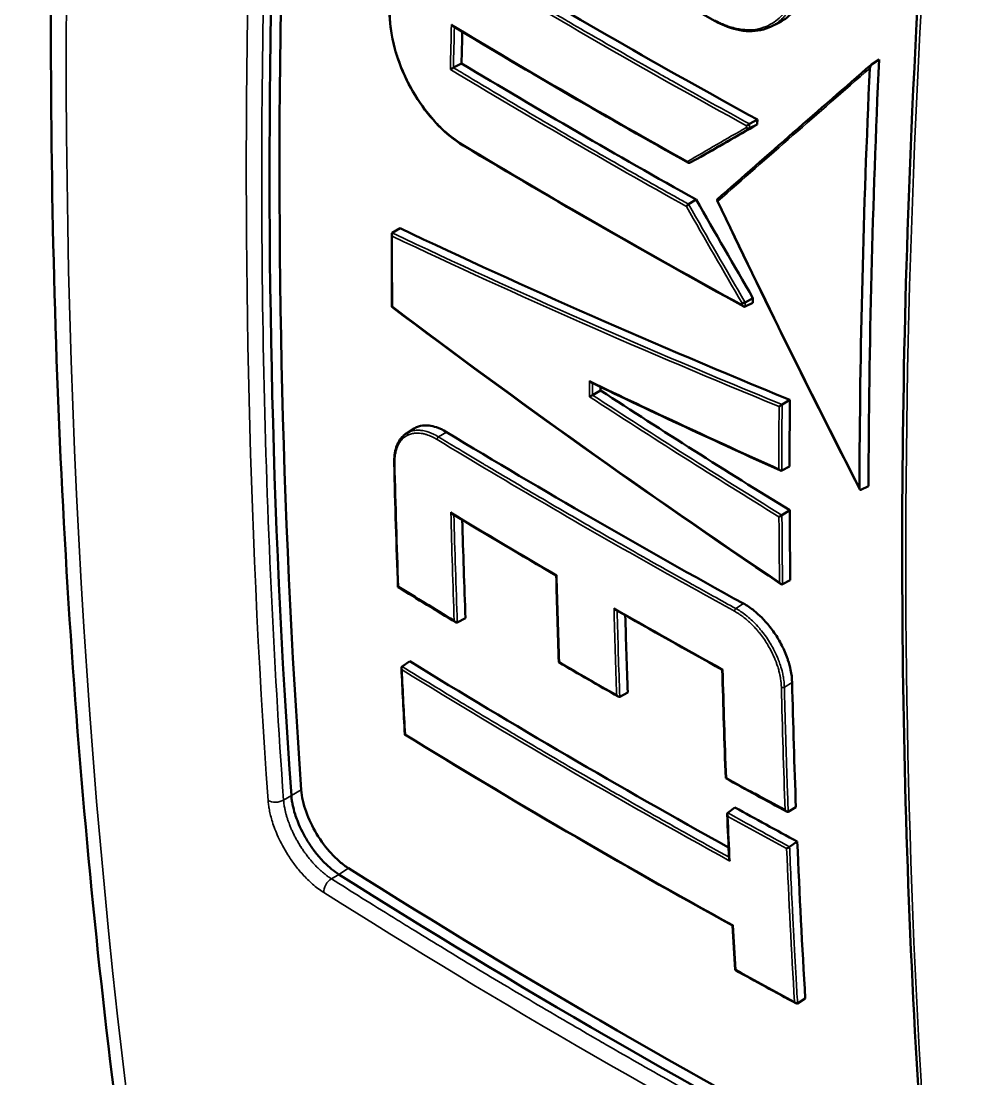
# Model space of a CAD drawing. Header units: millimetres. Extents: x 40 to 2195, y 40 to 1687.
# Drawn here: x 384.21 to 428.11, y 1308.45 to 1357.22 of the extents above; entities that cross this region are included whole.
import ezdxf

# ---------------------------------------------------------------- set-up
doc = ezdxf.new("R2010")
doc.units = ezdxf.units.MM
doc.header["$LTSCALE"] = 8
doc.layers.add('Visible (ISO)', color=7, linetype='Continuous', lineweight=50)
doc.layers.add('Visible Narrow (ISO)', color=7, linetype='Continuous', lineweight=35)

msp = doc.modelspace()

# ---------------------------------------------------------------- linework, layer by layer
at = {"layer": 'Visible (ISO)'}
for p, q in [((419.165, 1357.152), (418.812, 1356.979)), ((404.152, 1355.079), (404.528, 1355.276)), ((423.433, 1355.221), (423.787, 1355.449)), ((417.813, 1352.481), (418.173, 1352.683)), ((417.807, 1352.283), (418.166, 1352.464)), ((415.043, 1350.69), (415.398, 1350.868)), ((414.997, 1348.781), (415.352, 1348.991)), ((401.333, 1347.455), (401.689, 1347.674)), ((417.605, 1344.058), (417.964, 1344.24)), ((417.608, 1344.252), (417.967, 1344.454)), ((410.571, 1339.977), (410.939, 1340.191)), ((419.312, 1339.543), (419.67, 1339.761)), ((401.988, 1338.215), (402.346, 1338.439)), ((402.18, 1338.306), (402.18, 1338.306)), ((419.301, 1336.496), (419.658, 1336.687)), ((422.947, 1335.616), (423.3, 1335.781)), ((419.306, 1334.446), (419.663, 1334.667)), ((419.333, 1331.252), (419.69, 1331.446)), ((404.331, 1329.492), (404.707, 1329.689)), ((401.781, 1327.465), (402.135, 1327.707)), ((411.824, 1326.068), (412.191, 1326.27)), ((416.802, 1320.714), (417.136, 1320.964)), ((419.593, 1320.767), (419.951, 1320.976)), ((419.658, 1319.15), (420.014, 1319.388)), ((404.356, 1314.065), (404.356, 1314.065)), ((405.818, 1313.184), (405.818, 1313.184)), ((420.025, 1311.928), (420.383, 1312.146)), ((409.868, 1310.793), (409.868, 1310.793))]:
    msp.add_line(p, q, dxfattribs=at)
for centre, major_axis, ratio, start_param, end_param in [((717.722, 1536.23), (227.724, 394.43), 0.57735, 2.217515, 2.435242), ((692.324, 1517.687), (-398.153, 1.746), 0.574256, 0.767941, 0.813821), ((404.135, 1357.111), (0.068, -0.124), 0.574693, 4.725843, 5.504281), ((726.363, 1531.241), (227.652, 394.305), 0.57735, 2.32583, 2.329703), ((404.083, 1355.039), (-0.101, -0.056), 0.02083, 3.959189, 5.495232), ((692.173, 1516.959), (-398.146, -2.884), 0.5823, 0.759231, 0.797784), ((745.042, 1520.457), (227.804, 394.569), 0.57735, 2.301563, 2.352817), ((745.038, 1520.459), (227.504, 394.049), 0.57735, 2.301084, 2.353295), ((423.429, 1355.086), (0.032, 0.141), 0.441999, 0.424683, 1.96107), ((717.711, 1503.11), (375.299, 198.914), 0.027495, 2.480303, 2.49264), ((417.738, 1352.359), (0.0916, -0.0549), 0.688875, 4.336112, 5.872918), ((404.651, 1351.579), (-0.0515, -0.0857), 0.588769, 6.282799, 6.283185), ((415.018, 1350.79), (0.001, -0.107), 0.699737, 5.086071, 6.615878), ((717.949, 1520.261), (-212.356, 367.841), 0.818623, 1.563821, 1.576149), ((692.564, 1506.633), (-397.229, -38.449), 0.505475, 0.701558, 0.765693), ((401.404, 1347.342), (-0.071, 0.113), 0.619475, 6.275625, 7.811772), ((417.537, 1344.259), (-0.1, -0.026), 0.311874, 0.732995, 2.269452), ((401.412, 1344.1), (-0.0997, -0.05), 0.042193, 6.262349, 7.012471), ((417.536, 1344.181), (0.071, -0.122), 0.5647, 4.723281, 6.250443), ((410.501, 1340.671), (0.072, -0.115), 0.601041, 4.690615, 5.519749), ((787.954, 1559.372), (286.661, 426.969), 0.573539, 2.437539, 2.437937), ((410.503, 1339.943), (-0.0998, -0.0543), 0.031056, 0.767818, 2.304057), ((692.672, 1514.988), (-398.241, 10.377), 0.636117, 0.801631, 0.832158), ((419.241, 1339.492), (-0.1, -0.067), 0.038506, 3.899967, 5.436366), ((741.531, 1522.484), (227.599, 394.212), 0.57735, 2.347841, 2.356094), ((692.249, 1496.883), (-398.318, 0.001), 0.577348, 0.761077, 0.809723), ((419.231, 1336.612), (0.074, -0.114), 0.590879, 4.698913, 6.234884), ((422.95, 1335.75), (-0.025, -0.137), 0.476439, 5.0729, 6.609276), ((404.105, 1334.616), (0.071, -0.122), 0.591947, 4.713952, 5.459375), ((741.531, 1522.484), (227.599, 394.212), 0.57735, 2.361538, 2.370245), ((726.363, 1531.241), (227.652, 394.305), 0.57735, 2.386391, 2.398825), ((419.236, 1334.411), (-0.0997, -0.0561), 0.043708, 0.789842, 2.325957), ((408.992, 1331.717), (-0.0986, -0.0583), 0.010433, 0.005616, 0.752555), ((401.693, 1331.18), (-0.0979, -0.0572), 0.00465, 6.280703, 7.023426), ((692.277, 1502.45), (398.719, 14.959), 0.601291, 3.873281, 3.877754), ((419.261, 1331.384), (0.071, -0.132), 0.537646, 4.74849, 6.284893), ((692.277, 1502.45), (398.719, 14.959), 0.601291, 3.877754, 3.882642), ((411.632, 1330.194), (0.072, -0.121), 0.584315, 4.730652, 5.479729), ((733.947, 1526.862), (227.698, 394.384), 0.57735, 2.386348, 2.396078), ((404.262, 1329.615), (0.072, -0.122), 0.595807, 4.727338, 6.253144), ((692.297, 1484.854), (-397.847, 0.003), 0.577345, 0.753458, 0.806049), ((409.113, 1327.714), (-0.098, -0.0586), 0.015123, 0.008341, 0.752425), ((409.113, 1327.714), (-0.098, -0.0586), 0.015123, 6.274848, 6.291394), ((401.856, 1327.345), (-0.072, 0.122), 0.601342, 0.03958, 1.575613), ((416.652, 1327.372), (-0.0985, -0.0598), 0.022092, 0.012567, 0.780118), ((741.531, 1522.484), (227.599, 394.212), 0.57735, 2.383069, 2.398835), ((411.752, 1326.19), (0.073, -0.121), 0.58744, 4.7227, 6.259134), ((402.006, 1324.384), (-0.097, -0.0577), 0.012754, 0.006681, 0.714512), ((402.006, 1324.384), (-0.097, -0.0577), 0.012754, 6.276514, 6.289716), ((416.809, 1322.371), (-0.0978, -0.0602), 0.02797, 6.267385, 7.044237), ((692.277, 1502.45), (398.719, 14.959), 0.601291, 3.931693, 3.936489), ((691.506, 1513.088), (-397.133, -28.539), 0.624151, 0.764231, 0.774188), ((419.52, 1320.888), (0.075, -0.12), 0.580542, 4.719499, 6.266716), ((416.88, 1320.596), (-0.074, 0.12), 0.584378, 0.051814, 1.587849), ((741.531, 1522.484), (227.599, 394.212), 0.57735, 2.403208, 2.4233), ((419.59, 1319.112), (-0.0975, -0.0609), 0.034156, 0.772629, 2.30907), ((416.971, 1318.536), (-0.075, 0.12), 0.586224, 0.809132, 1.588922), ((692.39, 1472.754), (-396.947, -0.026), 0.577394, 0.740171, 0.830549), ((613.36, 1427.063), (-311.543, 43.291), 0.562236, 0.892273, 0.998872), ((417.122, 1315.575), (-0.0968, -0.0607), 0.036098, 0.019991, 0.75525), ((417.239, 1313.53), (-0.0965, -0.0609), 0.038542, 6.261981, 7.033788), ((419.95, 1312.048), (0.076, -0.119), 0.58757, 4.736027, 6.272069)]:
    msp.add_ellipse(centre, major_axis=major_axis, ratio=ratio, start_param=start_param, end_param=end_param, dxfattribs=at)
for points, knots in [([(389.449, 1300.75), (387.28, 1315.704), (386.019, 1331.417), (385.341, 1363.927), (385.921, 1380.794), (388.504, 1410.731), (390.088, 1423.651), (392.153, 1436.731)], [0, 0, 0, 0, 6.04023, 6.04023, 12.072816, 12.072816, 16.498672, 16.498672, 16.498672, 16.498672]), ([(397.135, 1321.77), (396.213, 1334.676), (395.926, 1347.996), (396.622, 1375.346), (397.605, 1389.355), (399.219, 1403.637)], [-9.905801, -9.905801, -9.905801, -9.905801, -4.95291, -4.95291, -0.000049, -0.000049, -0.000049, -0.000049]), ([(425.858, 1303.939), (424.731, 1319.718), (424.55, 1336.165), (425.807, 1363.862), (426.684, 1374.872), (427.944, 1386.03)], [0, 0, 0, 0, 6.052592, 6.052592, 9.921397, 9.921397, 9.921397, 9.921397]), ([(419.165, 1357.152), (419.205, 1357.172), (419.244, 1357.192), (419.282, 1357.215), (419.288, 1357.218), (419.294, 1357.222), (419.3, 1357.225), (419.525, 1357.358), (419.733, 1357.541), (419.913, 1357.78), (420.003, 1357.899), (420.086, 1358.033), (420.16, 1358.182), (420.229, 1358.319), (420.286, 1358.463), (420.334, 1358.612), (420.441, 1358.942), (420.498, 1359.295), (420.517, 1359.653), (420.535, 1360.011), (420.516, 1360.406), (420.448, 1360.834), (420.417, 1361.025), (420.377, 1361.223), (420.326, 1361.426), (420.271, 1361.646), (420.206, 1361.861), (420.133, 1362.071), (419.987, 1362.489), (419.809, 1362.884), (419.611, 1363.25), (419.605, 1363.261), (419.6, 1363.272), (419.594, 1363.283), (419.38, 1363.673), (419.136, 1364.044), (418.867, 1364.385), (418.746, 1364.538), (418.621, 1364.686), (418.491, 1364.827), (418.333, 1364.997), (418.17, 1365.156), (418.003, 1365.304), (417.934, 1365.364), (417.865, 1365.423), (417.795, 1365.479), (417.555, 1365.672), (417.308, 1365.839), (417.06, 1365.977)], [0.381252, 0.381252, 0.381252, 0.381252, 0.40271, 0.40271, 0.40271, 0.406135, 0.406135, 0.406135, 0.532573, 0.532573, 0.532573, 0.595958, 0.595958, 0.595958, 0.654617, 0.654617, 0.654617, 0.785024, 0.785024, 0.785024, 0.915233, 0.915233, 0.915233, 0.973595, 0.973595, 0.973595, 1.036711, 1.036711, 1.036711, 1.162183, 1.162183, 1.162183, 1.165896, 1.165896, 1.165896, 1.3003, 1.3003, 1.3003, 1.360761, 1.360761, 1.360761, 1.433866, 1.433866, 1.433866, 1.463923, 1.463923, 1.463923, 1.566843, 1.566843, 1.566843, 1.566843]), ([(404.598, 1351.494), (404.214, 1351.725), (403.829, 1352.035), (403.119, 1352.759), (402.785, 1353.18), (402.203, 1354.082), (401.947, 1354.575), (401.546, 1355.569), (401.394, 1356.083), (401.214, 1357.067), (401.182, 1357.549), (401.24, 1358.432), (401.334, 1358.841), (401.634, 1359.527), (401.844, 1359.813), (402.181, 1360.086), (402.267, 1360.144), (402.357, 1360.194)], [0.000207, 0.000207, 0.000207, 0.000207, 0.165282, 0.165282, 0.327833, 0.327833, 0.490071, 0.490071, 0.652248, 0.652248, 0.814007, 0.814007, 0.977768, 0.977768, 1.139661, 1.139661, 1.190787, 1.190787, 1.190787, 1.190787]), ([(418.812, 1356.978), (418.505, 1356.827), (418.154, 1356.753), (417.424, 1356.768), (417.036, 1356.856), (416.509, 1357.076), (416.368, 1357.144), (416.227, 1357.223)], [0, 0, 0, 0, 0.1596098, 0.1596098, 0.3181679, 0.3181679, 0.3763272, 0.3763272, 0.3763272, 0.3763272]), ([(418.166, 1352.464), (418.167, 1352.501), (418.168, 1352.538), (418.17, 1352.611), (418.172, 1352.647), (418.173, 1352.683)], [-0.01323217, -0.01323217, -0.01323217, -0.01323217, 0, 0, 0.01307867, 0.01307867, 0.01307867, 0.01307867]), ([(417.813, 1352.481), (417.808, 1352.478), (417.802, 1352.475), (417.788, 1352.467), (417.781, 1352.463), (417.761, 1352.452), (417.748, 1352.444), (417.722, 1352.43), (417.71, 1352.423), (417.687, 1352.409), (417.678, 1352.404), (417.672, 1352.401), (417.672, 1352.401), (417.671, 1352.398)], [-0.01135738, -0.01135738, -0.01135738, -0.01135738, -0.00992512, -0.00992512, -0.00831755, -0.00831755, -0.00564092, -0.00564092, -0.00312879, -0.00312879, 0, 0, 0.00008088, 0.00008088, 0.00008088, 0.00008088]), ([(414.997, 1348.781), (414.992, 1348.778), (414.986, 1348.774), (414.975, 1348.766), (414.968, 1348.761), (414.952, 1348.747), (414.942, 1348.737), (414.926, 1348.718), (414.919, 1348.709), (414.905, 1348.689), (414.901, 1348.681), (414.899, 1348.677), (414.899, 1348.677), (414.899, 1348.677)], [0.000001, 0.000001, 0.000001, 0.000001, 0.00228053, 0.00228053, 0.00473743, 0.00473743, 0.00880362, 0.00880362, 0.01248879, 0.01248879, 0.0172751, 0.0172751, 0.01737648, 0.01737648, 0.01737648, 0.01737648]), ([(416.322, 1349.001), (416.32, 1348.999), (416.318, 1348.997), (416.313, 1348.991), (416.311, 1348.986), (416.308, 1348.973), (416.309, 1348.964), (416.317, 1348.949), (416.323, 1348.942), (416.339, 1348.927), (416.349, 1348.921), (416.354, 1348.918), (416.354, 1348.918), (416.354, 1348.918)], [-0.006407594, -0.006407594, -0.006407594, -0.006407594, -0.005991082, -0.005991082, -0.00500592, -0.00500592, -0.003396861, -0.003396861, -0.001952652, -0.001952652, 0, 0, 0.000032701, 0.000032701, 0.000032701, 0.000032701]), ([(417.964, 1344.24), (417.965, 1344.276), (417.965, 1344.311), (417.966, 1344.383), (417.967, 1344.419), (417.967, 1344.454)], [-0.0130161, -0.0130161, -0.0130161, -0.0130161, 0, 0, 0.01302926, 0.01302926, 0.01302926, 0.01302926]), ([(403.829, 1338.275), (403.673, 1338.369), (403.518, 1338.443), (403.367, 1338.495), (403.252, 1338.534), (403.14, 1338.56), (403.032, 1338.573), (402.998, 1338.577), (402.964, 1338.58), (402.931, 1338.582), (402.792, 1338.588), (402.662, 1338.571), (402.543, 1338.531), (402.483, 1338.511), (402.427, 1338.486), (402.374, 1338.455), (402.364, 1338.45), (402.355, 1338.444), (402.346, 1338.439)], [0.0002129, 0.0002129, 0.0002129, 0.0002129, 0.0682186, 0.0682186, 0.0682186, 0.1197794, 0.1197794, 0.1197794, 0.1360873, 0.1360873, 0.1360873, 0.2040715, 0.2040715, 0.2040715, 0.2378501, 0.2378501, 0.2378501, 0.2437055, 0.2437055, 0.2437055, 0.2437055]), ([(401.42, 1336.845), (401.414, 1337.111), (401.446, 1337.36), (401.584, 1337.78), (401.691, 1337.959), (401.879, 1338.138), (401.932, 1338.18), (401.989, 1338.215)], [0, 0, 0, 0, 0.0980278, 0.0980278, 0.1945619, 0.1945619, 0.2285764, 0.2285764, 0.2285764, 0.2285764]), ([(419.775, 1326.73), (419.77, 1326.913), (419.747, 1327.105), (419.707, 1327.302), (419.676, 1327.452), (419.635, 1327.605), (419.584, 1327.759), (419.568, 1327.808), (419.551, 1327.857), (419.533, 1327.905), (419.457, 1328.109), (419.366, 1328.312), (419.261, 1328.51), (419.208, 1328.609), (419.152, 1328.706), (419.093, 1328.802), (419.033, 1328.899), (418.97, 1328.994), (418.905, 1329.086), (418.774, 1329.269), (418.632, 1329.443), (418.483, 1329.603), (418.447, 1329.641), (418.412, 1329.678), (418.376, 1329.715), (418.259, 1329.832), (418.139, 1329.939), (418.016, 1330.037), (417.856, 1330.165), (417.693, 1330.275), (417.529, 1330.365)], [0.000001, 0.000001, 0.000001, 0.000001, 0.0680219, 0.0680219, 0.0680219, 0.1196177, 0.1196177, 0.1196177, 0.1359044, 0.1359044, 0.1359044, 0.2038968, 0.2038968, 0.2038968, 0.237701, 0.237701, 0.237701, 0.2717666, 0.2717666, 0.2717666, 0.3398102, 0.3398102, 0.3398102, 0.3558523, 0.3558523, 0.3558523, 0.4076654, 0.4076654, 0.4076654, 0.4756046, 0.4756046, 0.4756046, 0.4756046]), ([(398.873, 1317.871), (398.759, 1317.943), (398.644, 1318.027), (398.416, 1318.214), (398.302, 1318.318), (398.117, 1318.505), (398.044, 1318.584), (397.931, 1318.714), (397.891, 1318.762), (397.745, 1318.942), (397.643, 1319.08), (397.493, 1319.303), (397.441, 1319.385), (397.34, 1319.552), (397.292, 1319.637), (397.164, 1319.873), (397.09, 1320.027), (396.999, 1320.238), (396.976, 1320.296), (396.914, 1320.455), (396.879, 1320.555), (396.8, 1320.805), (396.763, 1320.952), (396.72, 1321.167), (396.708, 1321.237), (396.688, 1321.375), (396.681, 1321.443), (396.676, 1321.509)], [0.0000013, 0.0000013, 0.0000013, 0.0000013, 0.0508162, 0.0508162, 0.1017788, 0.1017788, 0.1358091, 0.1358091, 0.155268, 0.155268, 0.2071447, 0.2071447, 0.2363776, 0.2363776, 0.265608, 0.265608, 0.3174704, 0.3174704, 0.3369302, 0.3369302, 0.3709684, 0.3709684, 0.4219804, 0.4219804, 0.447385, 0.447385, 0.4727519, 0.4727519, 0.4727519, 0.4727519]), ([(399.314, 1318.162), (399.181, 1318.246), (399.047, 1318.345), (398.783, 1318.57), (398.652, 1318.696), (398.275, 1319.103), (398.044, 1319.412), (397.643, 1320.077), (397.477, 1320.424), (397.294, 1320.944), (397.244, 1321.117), (397.17, 1321.453), (397.146, 1321.616), (397.135, 1321.77)], [-0.4708832, -0.4708832, -0.4708832, -0.4708832, -0.4117986, -0.4117986, -0.3524827, -0.3524827, -0.2354472, -0.2354472, -0.118523, -0.118523, -0.0591371, -0.0591371, -0.0000082, -0.0000082, -0.0000082, -0.0000082])]:
    msp.add_open_spline(points, degree=3, knots=knots, dxfattribs=at)
for points in [[(416.227, 1357.222), (411.263, 1359.976), (406.421, 1362.805), (401.711, 1365.703)], [(414.991, 1350.691), (411.302, 1352.752), (407.681, 1354.854), (404.133, 1356.995)], [(418.812, 1356.978), (418.812, 1356.978), (418.812, 1356.979), (418.812, 1356.979)], [(416.322, 1349.001), (418.63, 1351.038), (420.998, 1353.11), (423.424, 1355.215)], [(417.541, 1344.065), (413.13, 1346.483), (408.814, 1348.961), (404.6, 1351.493)], [(422.894, 1335.64), (420.64, 1340.042), (418.446, 1344.483), (416.313, 1348.957)], [(401.313, 1344.05), (401.306, 1345.161), (401.303, 1346.275), (401.304, 1347.392)], [(419.26, 1331.264), (413.089, 1335.413), (407.1, 1339.679), (401.313, 1344.05)], [(419.24, 1336.498), (416.285, 1337.827), (413.373, 1339.181), (410.505, 1340.558)], [(401.595, 1331.123), (401.524, 1333.022), (401.465, 1334.93), (401.42, 1336.845)], [(408.894, 1331.659), (407.282, 1332.599), (405.684, 1333.547), (404.1, 1334.502)], [(409.015, 1327.656), (408.968, 1328.986), (408.928, 1330.321), (408.894, 1331.659)], [(404.256, 1329.502), (403.365, 1330.04), (402.478, 1330.58), (401.595, 1331.123)], [(416.554, 1327.312), (414.899, 1328.226), (413.258, 1329.149), (411.631, 1330.079)], [(411.751, 1326.076), (410.834, 1326.6), (409.922, 1327.127), (409.015, 1327.656)], [(401.909, 1324.326), (401.853, 1325.346), (401.801, 1326.368), (401.753, 1327.393)], [(416.711, 1322.311), (416.649, 1323.972), (416.596, 1325.639), (416.554, 1327.312)], [(417.025, 1315.514), (411.851, 1318.372), (406.809, 1321.311), (401.909, 1324.326)], [(419.522, 1320.773), (418.581, 1321.283), (417.644, 1321.796), (416.711, 1322.311)], [(416.869, 1318.587), (416.837, 1319.273), (416.806, 1319.96), (416.777, 1320.648)], [(417.143, 1313.469), (417.102, 1314.15), (417.063, 1314.831), (417.025, 1315.514)], [(419.951, 1311.933), (419.011, 1312.442), (418.075, 1312.954), (417.143, 1313.469)]]:
    msp.add_open_spline(points, degree=3, dxfattribs=at)
at = {"layer": 'Visible Narrow (ISO)'}
for p, q in [((417.807, 1352.283), (417.813, 1352.481)), ((403.465, 1338.052), (403.829, 1338.275)), ((417.182, 1330.132), (417.529, 1330.365)), ((419.417, 1326.514), (419.775, 1326.73)), ((396.317, 1321.302), (396.676, 1321.509)), ((396.677, 1321.509), (397.135, 1321.77)), ((398.873, 1317.871), (399.314, 1318.162)), ((398.526, 1317.671), (398.873, 1317.871))]:
    msp.add_line(p, q, dxfattribs=at)
for centre, major_axis, ratio, start_param, end_param in [((695.693, 1547.208), (-215.008, -399.565), 0.556823, 5.274195, 5.638764), ((717.337, 1536.452), (-228.211, -395.272), 0.57735, 5.35922, 5.576788), ((747.755, 1518.89), (228.211, 395.272), 0.57735, 2.217627, 2.435195), ((692.273, 1506.276), (-398.771, 13.52), 0.553854, 0.784595, 0.830155), ((726.271, 1531.294), (227.951, 394.822), 0.57735, 2.324476, 2.329966), ((692.262, 1505.888), (398.854, -10.788), 0.558751, 3.920117, 3.95881), ((726.408, 1531.292), (227.948, 394.827), 0.577343, 2.324763, 2.329735), ((692.255, 1505.629), (-398.9, 8.944), 0.562012, 0.775927, 0.814632), ((715.287, 1519.316), (-358.436, -242.27), 0.099504, 5.593861, 5.628142), ((717.673, 1503.194), (375.838, 199.19), 0.02749, 2.480435, 2.492546), ((739.763, 1523.504), (227.935, 394.795), 0.57735, 2.316278, 2.316484), ((404.651, 1351.579), (-0.0515, -0.0857), 0.588769, 5.494938, 6.282799), ((692.248, 1505.244), (398.952, -6.176), 0.566844, 3.915872, 3.96143), ((717.906, 1520.227), (-212.669, 368.36), 0.818623, 1.563897, 1.575994), ((718.823, 1520.759), (-213.224, 369.344), 0.818618, 1.563846, 1.576104), ((723.831, 1521.667), (133.542, -411.151), 0.81041, 4.87343, 4.90769), ((723.631, 1532.818), (-227.9, -394.735), 0.57735, 5.496272, 5.504999), ((692.572, 1506.535), (-397.827, -38.499), 0.505488, 0.701832, 0.765375), ((692.562, 1506.619), (-397.727, -38.491), 0.505486, 0.701605, 0.765652), ((692.386, 1501.029), (397.318, -43.287), 0.641208, 3.962718, 4.026264), ((739.763, 1523.504), (227.935, 394.795), 0.57735, 2.337948, 2.338158), ((692.969, 1492.536), (398.758, 16.408), 0.508355, 3.904257, 3.934812), ((732.87, 1527.484), (228, 394.907), 0.57735, 2.358057, 2.360014), ((720.051, 1519.47), (218.99, 378.25), 0.578147, 2.359013, 2.360556), ((692.67, 1514.914), (-398.844, 10.39), 0.636119, 0.801349, 0.831875), ((692.702, 1515.008), (-398.787, 10.389), 0.636121, 0.801586, 0.83211), ((741.462, 1522.524), (227.9, 394.735), 0.57735, 2.348132, 2.355856), ((742.253, 1522.899), (228.361, 395.538), 0.577346, 2.347886, 2.356041), ((403.469, 1337.972), (0.0518, 0.0855), 0.591227, 0.853024, 2.370508), ((692.25, 1503.452), (-398.936, -7.153), 0.589057, 0.750624, 0.786926), ((401.52, 1336.847), (-0.1, -0.0024), 0.592656, 0.000282, 0.73999), ((723.631, 1532.818), (-227.9, -394.735), 0.57735, 5.524661, 5.540166), ((692.258, 1503.076), (398.873, 10.054), 0.593669, 3.88999, 3.907553), ((726.271, 1531.294), (227.951, 394.822), 0.57735, 2.384878, 2.398571), ((726.162, 1531.127), (227.779, 394.498), 0.577369, 2.385207, 2.398808), ((741.462, 1522.524), (227.9, 394.735), 0.57735, 2.361779, 2.369954), ((741.388, 1522.4), (227.75, 394.474), 0.577351, 2.361572, 2.370204), ((731.226, 1528.433), (-227.998, -394.904), 0.57735, 5.526467, 5.537412), ((692.25, 1503.452), (-398.936, -7.153), 0.589057, 0.786926, 0.79926), ((733.866, 1526.909), (227.998, 394.904), 0.57735, 2.384874, 2.39582), ((692.258, 1503.076), (398.873, 10.054), 0.593669, 3.916915, 3.934478), ((417.186, 1330.053), (0.0482, 0.0876), 0.563138, 0.828709, 2.355458), ((733.763, 1526.755), (227.829, 394.597), 0.57736, 2.385188, 2.396051), ((692.273, 1502.576), (398.755, 13.968), 0.599769, 3.901699, 3.911056), ((723.631, 1532.818), (-227.9, -394.735), 0.57735, 5.550741, 5.558947), ((692.298, 1484.735), (-398.441, 0.001), 0.577349, 0.753749, 0.807674), ((738.822, 1524.048), (-227.951, -394.822), 0.57735, 5.526471, 5.540163), ((419.347, 1326.555), (0.1, 0.0024), 0.59265, 3.945378, 5.480934), ((741.462, 1522.524), (227.9, 394.735), 0.57735, 2.383069, 2.398573), ((692.317, 1481.698), (398.255, 0), 0.57735, 3.895326, 3.949276), ((692.277, 1502.45), (398.719, 14.959), 0.601291, 3.927128, 3.931693), ((395.976, 1321.514), (-0.499, -0.036), 0.621111, 0.688736, 2.27843), ((691.281, 1512.929), (-397.307, -28.552), 0.624152, 0.76427, 0.774147), ((691.511, 1513.018), (-397.734, -28.588), 0.62416, 0.764517, 0.773884), ((738.822, 1524.048), (-227.951, -394.822), 0.57735, 5.545045, 5.550729), ((741.462, 1522.524), (227.9, 394.735), 0.57735, 2.403466, 2.423041), ((398.539, 1317.269), (-0.267, -0.423), 0.602834, 3.985566, 5.60801), ((692.394, 1472.235), (398.503, 0.021), 0.577386, 3.881783, 3.972137), ((738.822, 1524.048), (-227.951, -394.822), 0.57735, 5.558933, 5.56462), ((692.639, 1490.227), (398.607, 11.017), 0.595984, 3.933071, 3.942438)]:
    msp.add_ellipse(centre, major_axis=major_axis, ratio=ratio, start_param=start_param, end_param=end_param, dxfattribs=at)
for points in [[(398.402, 1403.305), (397.595, 1396.156), (396.295, 1381.986), (395.296, 1361.183), (395.25, 1340.899), (395.856, 1327.763), (396.317, 1321.302)], [(395.605, 1321.29), (395.61, 1321.223), (395.624, 1321.083), (395.66, 1320.854), (395.717, 1320.592), (395.799, 1320.299), (395.913, 1319.97), (396.064, 1319.606), (396.261, 1319.207), (396.509, 1318.779), (396.818, 1318.328), (397.195, 1317.867), (397.645, 1317.419), (397.989, 1317.156), (398.171, 1317.04)]]:
    msp.add_open_spline(points, degree=3, dxfattribs=at)
for points, knots in [([(418.812, 1356.979), (418.812, 1356.979), (418.813, 1356.979), (418.814, 1356.979), (418.852, 1356.999), (418.891, 1357.019), (418.928, 1357.041), (418.986, 1357.074), (419.042, 1357.11), (419.097, 1357.149), (419.187, 1357.214), (419.272, 1357.287), (419.352, 1357.367), (419.383, 1357.398), (419.413, 1357.43), (419.442, 1357.463), (419.482, 1357.508), (419.521, 1357.555), (419.558, 1357.604), (419.595, 1357.654), (419.63, 1357.705), (419.664, 1357.757), (419.731, 1357.862), (419.792, 1357.975), (419.847, 1358.094), (419.861, 1358.126), (419.876, 1358.159), (419.89, 1358.193), (419.894, 1358.204), (419.899, 1358.215), (419.903, 1358.226), (419.93, 1358.294), (419.955, 1358.363), (419.978, 1358.435), (419.998, 1358.495), (420.016, 1358.557), (420.032, 1358.62), (420.068, 1358.758), (420.097, 1358.901), (420.119, 1359.049), (420.123, 1359.075), (420.126, 1359.1), (420.129, 1359.126), (420.133, 1359.151), (420.136, 1359.177), (420.138, 1359.202), (420.148, 1359.291), (420.156, 1359.382), (420.16, 1359.474), (420.166, 1359.582), (420.168, 1359.693), (420.166, 1359.805), (420.164, 1359.936), (420.158, 1360.068), (420.146, 1360.203), (420.143, 1360.244), (420.139, 1360.285), (420.135, 1360.327), (420.123, 1360.434), (420.109, 1360.542), (420.092, 1360.651), (420.087, 1360.68), (420.082, 1360.708), (420.077, 1360.737), (420.054, 1360.874), (420.026, 1361.012), (419.993, 1361.15), (419.976, 1361.22), (419.959, 1361.29), (419.94, 1361.36), (419.925, 1361.417), (419.909, 1361.473), (419.892, 1361.529), (419.867, 1361.615), (419.84, 1361.701), (419.812, 1361.786), (419.8, 1361.819), (419.789, 1361.853), (419.777, 1361.886), (419.759, 1361.938), (419.741, 1361.989), (419.722, 1362.041), (419.69, 1362.125), (419.657, 1362.209), (419.623, 1362.292), (419.591, 1362.369), (419.559, 1362.445), (419.525, 1362.52), (419.495, 1362.586), (419.465, 1362.651), (419.434, 1362.715), (419.383, 1362.822), (419.33, 1362.926), (419.276, 1363.027), (419.264, 1363.05), (419.252, 1363.072), (419.239, 1363.095), (419.197, 1363.173), (419.153, 1363.249), (419.109, 1363.323), (419.067, 1363.396), (419.023, 1363.466), (418.98, 1363.535), (418.938, 1363.601), (418.897, 1363.665), (418.854, 1363.727), (418.798, 1363.811), (418.741, 1363.892), (418.684, 1363.97), (418.628, 1364.047), (418.571, 1364.122), (418.515, 1364.194), (418.512, 1364.198), (418.509, 1364.201), (418.507, 1364.204), (418.467, 1364.254), (418.428, 1364.303), (418.388, 1364.35), (418.339, 1364.41), (418.289, 1364.468), (418.24, 1364.524), (418.175, 1364.596), (418.111, 1364.666), (418.047, 1364.732), (417.981, 1364.801), (417.916, 1364.866), (417.851, 1364.929), (417.833, 1364.946), (417.815, 1364.962), (417.798, 1364.979), (417.749, 1365.025), (417.7, 1365.069), (417.652, 1365.111), (417.646, 1365.116), (417.64, 1365.122), (417.634, 1365.127), (417.57, 1365.183), (417.507, 1365.236), (417.444, 1365.286), (417.379, 1365.339), (417.315, 1365.388), (417.251, 1365.434), (417.246, 1365.439), (417.24, 1365.443), (417.235, 1365.447), (417.177, 1365.489), (417.12, 1365.529), (417.063, 1365.567), (416.99, 1365.616), (416.917, 1365.662), (416.846, 1365.705), (416.801, 1365.732), (416.755, 1365.758), (416.711, 1365.783)], [0.2141279, 0.2141279, 0.2141279, 0.2141279, 0.2142857, 0.2142857, 0.2142857, 0.2260957, 0.2260957, 0.2260957, 0.2441985, 0.2441985, 0.2441985, 0.2741817, 0.2741817, 0.2741817, 0.2857143, 0.2857143, 0.2857143, 0.3015195, 0.3015195, 0.3015195, 0.3172919, 0.3172919, 0.3172919, 0.3485741, 0.3485741, 0.3485741, 0.3571429, 0.3571429, 0.3571429, 0.359982, 0.359982, 0.359982, 0.3770402, 0.3770402, 0.3770402, 0.3915688, 0.3915688, 0.3915688, 0.4231456, 0.4231456, 0.4231456, 0.4285714, 0.4285714, 0.4285714, 0.4339022, 0.4339022, 0.4339022, 0.4525102, 0.4525102, 0.4525102, 0.4744602, 0.4744602, 0.4744602, 0.5, 0.5, 0.5, 0.5078283, 0.5078283, 0.5078283, 0.5280781, 0.5280781, 0.5280781, 0.5333732, 0.5333732, 0.5333732, 0.5586647, 0.5586647, 0.5586647, 0.5714286, 0.5714286, 0.5714286, 0.5816365, 0.5816365, 0.5816365, 0.5971775, 0.5971775, 0.5971775, 0.6032886, 0.6032886, 0.6032886, 0.6127455, 0.6127455, 0.6127455, 0.6283457, 0.6283457, 0.6283457, 0.6428571, 0.6428571, 0.6428571, 0.6556479, 0.6556479, 0.6556479, 0.6768719, 0.6768719, 0.6768719, 0.6816148, 0.6816148, 0.6816148, 0.6981895, 0.6981895, 0.6981895, 0.7142857, 0.7142857, 0.7142857, 0.7296342, 0.7296342, 0.7296342, 0.7501983, 0.7501983, 0.7501983, 0.7705984, 0.7705984, 0.7705984, 0.7715274, 0.7715274, 0.7715274, 0.7857143, 0.7857143, 0.7857143, 0.8035157, 0.8035157, 0.8035157, 0.8266875, 0.8266875, 0.8266875, 0.8506467, 0.8506467, 0.8506467, 0.8571429, 0.8571429, 0.8571429, 0.8752085, 0.8752085, 0.8752085, 0.8774547, 0.8774547, 0.8774547, 0.9015295, 0.9015295, 0.9015295, 0.926376, 0.926376, 0.926376, 0.9285714, 0.9285714, 0.9285714, 0.9512898, 0.9512898, 0.9512898, 0.9809278, 0.9809278, 0.9809278, 1, 1, 1, 1]), ([(416.206, 1357.272), (416.274, 1357.235), (416.342, 1357.2), (416.409, 1357.167), (416.476, 1357.134), (416.542, 1357.104), (416.608, 1357.077), (416.675, 1357.048), (416.742, 1357.022), (416.808, 1356.999), (416.875, 1356.975), (416.941, 1356.954), (417.008, 1356.935), (417.036, 1356.927), (417.064, 1356.919), (417.093, 1356.912), (417.173, 1356.892), (417.254, 1356.875), (417.333, 1356.861), (417.414, 1356.848), (417.493, 1356.838), (417.572, 1356.831), (417.651, 1356.825), (417.729, 1356.822), (417.806, 1356.823), (417.835, 1356.824), (417.864, 1356.825), (417.893, 1356.826), (417.91, 1356.827), (417.927, 1356.828), (417.944, 1356.829), (418.13, 1356.843), (418.308, 1356.879), (418.477, 1356.938), (418.546, 1356.962), (418.614, 1356.99), (418.68, 1357.021), (418.686, 1357.024), (418.693, 1357.028), (418.699, 1357.031), (418.93, 1357.145), (419.139, 1357.305), (419.317, 1357.505), (419.473, 1357.681), (419.607, 1357.889), (419.714, 1358.124), (419.728, 1358.156), (419.742, 1358.188), (419.756, 1358.221), (419.76, 1358.232), (419.765, 1358.243), (419.769, 1358.254), (419.867, 1358.498), (419.938, 1358.767), (419.98, 1359.056), (419.984, 1359.082), (419.988, 1359.109), (419.991, 1359.136), (419.994, 1359.161), (419.997, 1359.186), (420, 1359.211), (420.034, 1359.522), (420.037, 1359.852), (420.008, 1360.193), (420.004, 1360.233), (420.001, 1360.273), (419.996, 1360.314), (419.983, 1360.443), (419.965, 1360.573), (419.943, 1360.704), (419.92, 1360.834), (419.894, 1360.966), (419.863, 1361.098), (419.845, 1361.175), (419.826, 1361.252), (419.805, 1361.329), (419.79, 1361.383), (419.775, 1361.438), (419.758, 1361.493), (419.708, 1361.663), (419.652, 1361.832), (419.589, 1361.999), (419.53, 1362.158), (419.466, 1362.314), (419.398, 1362.466), (419.369, 1362.53), (419.34, 1362.594), (419.31, 1362.656), (419.262, 1362.756), (419.212, 1362.853), (419.162, 1362.948), (419.111, 1363.043), (419.059, 1363.136), (419.006, 1363.226), (418.959, 1363.307), (418.912, 1363.385), (418.863, 1363.461), (418.823, 1363.525), (418.782, 1363.588), (418.741, 1363.649), (418.685, 1363.732), (418.629, 1363.812), (418.572, 1363.889), (418.514, 1363.969), (418.455, 1364.047), (418.396, 1364.121), (418.358, 1364.169), (418.321, 1364.215), (418.283, 1364.26), (418.235, 1364.318), (418.186, 1364.375), (418.138, 1364.429), (418.01, 1364.574), (417.883, 1364.706), (417.757, 1364.826), (417.74, 1364.843), (417.722, 1364.86), (417.704, 1364.876), (417.651, 1364.927), (417.597, 1364.975), (417.545, 1365.021), (417.477, 1365.08), (417.409, 1365.136), (417.343, 1365.189), (417.279, 1365.241), (417.215, 1365.289), (417.152, 1365.335), (417.095, 1365.376), (417.04, 1365.415), (416.985, 1365.452), (416.922, 1365.494), (416.861, 1365.533), (416.8, 1365.57), (416.746, 1365.603), (416.692, 1365.634), (416.639, 1365.664)], [0, 0, 0, 0, 0.0161179, 0.0161179, 0.0161179, 0.0320314, 0.0320314, 0.0320314, 0.0482514, 0.0482514, 0.0482514, 0.0644714, 0.0644714, 0.0644714, 0.0714286, 0.0714286, 0.0714286, 0.0911904, 0.0911904, 0.0911904, 0.1110209, 0.1110209, 0.1110209, 0.1308594, 0.1308594, 0.1308594, 0.1384144, 0.1384144, 0.1384144, 0.1428571, 0.1428571, 0.1428571, 0.1919865, 0.1919865, 0.1919865, 0.2122787, 0.2122787, 0.2122787, 0.2142857, 0.2142857, 0.2142857, 0.2857143, 0.2857143, 0.2857143, 0.3486405, 0.3486405, 0.3486405, 0.3571429, 0.3571429, 0.3571429, 0.3600228, 0.3600228, 0.3600228, 0.4227491, 0.4227491, 0.4227491, 0.4285714, 0.4285714, 0.4285714, 0.4339008, 0.4339008, 0.4339008, 0.5, 0.5, 0.5, 0.5077893, 0.5077893, 0.5077893, 0.532518, 0.532518, 0.532518, 0.5571682, 0.5571682, 0.5571682, 0.5714286, 0.5714286, 0.5714286, 0.5815681, 0.5815681, 0.5815681, 0.6129292, 0.6129292, 0.6129292, 0.6428571, 0.6428571, 0.6428571, 0.6555698, 0.6555698, 0.6555698, 0.6757554, 0.6757554, 0.6757554, 0.6961313, 0.6961313, 0.6961313, 0.7142857, 0.7142857, 0.7142857, 0.7295577, 0.7295577, 0.7295577, 0.7503581, 0.7503581, 0.7503581, 0.7719417, 0.7719417, 0.7719417, 0.7857143, 0.7857143, 0.7857143, 0.8034336, 0.8034336, 0.8034336, 0.8505037, 0.8505037, 0.8505037, 0.8571429, 0.8571429, 0.8571429, 0.8773338, 0.8773338, 0.8773338, 0.9033206, 0.9033206, 0.9033206, 0.9285714, 0.9285714, 0.9285714, 0.9512639, 0.9512639, 0.9512639, 0.9769839, 0.9769839, 0.9769839, 1, 1, 1, 1]), ([(404.782, 1359.798), (404.482, 1359.98), (403.922, 1360.225), (403.196, 1360.325), (402.626, 1360.228), (402.181, 1360.001), (401.847, 1359.694), (401.604, 1359.339), (401.434, 1358.96), (401.322, 1358.578), (401.257, 1358.201), (401.228, 1357.845), (401.226, 1357.489), (401.248, 1357.11), (401.303, 1356.673), (401.403, 1356.178), (401.558, 1355.623), (401.783, 1355.006), (402.093, 1354.333), (402.51, 1353.612), (403.048, 1352.87), (403.738, 1352.136), (404.283, 1351.718), (404.579, 1351.54)], [0, 0, 0, 0, 0.047619, 0.0952381, 0.1428571, 0.1904762, 0.2380952, 0.2857143, 0.3333333, 0.3809524, 0.4285714, 0.4761905, 0.5238095, 0.5714286, 0.6190476, 0.6666667, 0.7142857, 0.7619048, 0.8095238, 0.8571429, 0.9047619, 0.952381, 1, 1, 1, 1]), ([(417.813, 1352.481), (417.234, 1352.799), (416.649, 1353.121), (415.482, 1353.769), (414.898, 1354.095), (414.118, 1354.533), (413.921, 1354.644), (413.704, 1354.766), (413.683, 1354.778), (413.224, 1355.037), (412.786, 1355.286), (411.907, 1355.786), (411.467, 1356.038), (410.586, 1356.544), (410.144, 1356.799), (409.601, 1357.114), (409.505, 1357.17), (409.368, 1357.25), (409.326, 1357.274), (408.647, 1357.67), (407.997, 1358.05), (406.696, 1358.818), (406.046, 1359.204), (405.211, 1359.704), (405.033, 1359.81), (404.855, 1359.919)], [0, 0, 0, 0, 0.1414823, 0.1414823, 0.2813961, 0.2813961, 0.3283489, 0.3283489, 0.3333333, 0.3333333, 0.4381345, 0.4381345, 0.5421757, 0.5421757, 0.644687, 0.644687, 0.6666667, 0.6666667, 0.6760923, 0.6760923, 0.8211511, 0.8211511, 0.9620909, 0.9620909, 1, 1, 1, 1]), ([(414.997, 1348.781), (414.821, 1348.88), (414.643, 1348.979), (413.843, 1349.428), (413.213, 1349.783), (412.244, 1350.334), (411.911, 1350.524), (411.282, 1350.884), (410.986, 1351.053), (410.23, 1351.488), (409.769, 1351.756), (408.87, 1352.279), (408.433, 1352.534), (407.557, 1353.048), (407.119, 1353.307), (405.964, 1353.991), (405.24, 1354.424), (404.386, 1354.937), (404.269, 1355.008), (404.152, 1355.079)], [0, 0, 0, 0, 0.053001, 0.053001, 0.237667, 0.237667, 0.333333, 0.333333, 0.417669, 0.417669, 0.547136, 0.547136, 0.666667, 0.666667, 0.783492, 0.783492, 0.970332, 0.970332, 1, 1, 1, 1]), ([(415.043, 1350.69), (415.06, 1350.699), (415.077, 1350.709), (415.359, 1350.872), (415.632, 1351.029), (415.987, 1351.234), (416.064, 1351.279), (416.364, 1351.452), (416.592, 1351.583), (416.97, 1351.801), (417.116, 1351.885), (417.442, 1352.073), (417.623, 1352.177), (417.807, 1352.283)], [0, 0, 0, 0, 0.01963, 0.01963, 0.333333, 0.333333, 0.419132, 0.419132, 0.666667, 0.666667, 0.818363, 0.818363, 1, 1, 1, 1]), ([(417.605, 1344.058), (417.605, 1344.059), (417.605, 1344.06), (417.605, 1344.094), (417.606, 1344.126), (417.607, 1344.19), (417.607, 1344.222), (417.608, 1344.252)], [0, 0, 0, 0, 0.0135864, 0.0135864, 0.5, 0.5, 0.9999997, 0.9999997, 0.9999997, 0.9999997]), ([(403.396, 1337.932), (403.354, 1337.957), (403.312, 1337.981), (403.228, 1338.026), (403.186, 1338.046), (403.108, 1338.082), (403.073, 1338.097), (402.997, 1338.127), (402.956, 1338.142), (402.905, 1338.158), (402.894, 1338.161), (402.833, 1338.179), (402.783, 1338.192), (402.684, 1338.211), (402.636, 1338.218), (402.553, 1338.226), (402.52, 1338.227), (402.458, 1338.228), (402.431, 1338.227), (402.339, 1338.221), (402.276, 1338.211), (402.157, 1338.18), (402.099, 1338.158), (402.036, 1338.127), (402.027, 1338.122), (402.01, 1338.113), (402.003, 1338.109), (401.946, 1338.076), (401.9, 1338.043), (401.814, 1337.968), (401.774, 1337.926), (401.72, 1337.858), (401.703, 1337.835), (401.682, 1337.805), (401.678, 1337.797), (401.649, 1337.752), (401.626, 1337.711), (401.585, 1337.625), (401.566, 1337.58), (401.533, 1337.487), (401.519, 1337.439), (401.504, 1337.381), (401.502, 1337.374), (401.493, 1337.336), (401.487, 1337.305), (401.473, 1337.231), (401.467, 1337.187), (401.457, 1337.098), (401.453, 1337.052), (401.448, 1336.959), (401.447, 1336.912), (401.447, 1336.845), (401.447, 1336.825), (401.447, 1336.806)], [0, 0, 0, 0, 0.040185, 0.040185, 0.080863, 0.080863, 0.115475, 0.115475, 0.156169, 0.156169, 0.166667, 0.166667, 0.216934, 0.216934, 0.267397, 0.267397, 0.303094, 0.303094, 0.333333, 0.333333, 0.405153, 0.405153, 0.477396, 0.477396, 0.489696, 0.489696, 0.5, 0.5, 0.567711, 0.567711, 0.635156, 0.635156, 0.666667, 0.666667, 0.676248, 0.676248, 0.726214, 0.726214, 0.776172, 0.776172, 0.825855, 0.825855, 0.833333, 0.833333, 0.863319, 0.863319, 0.90382, 0.90382, 0.944276, 0.944276, 0.984176, 0.984176, 1, 1, 1, 1]), ([(403.465, 1338.052), (403.378, 1338.104), (403.291, 1338.15), (403.168, 1338.207), (403.131, 1338.223), (403.039, 1338.259), (402.985, 1338.278), (402.847, 1338.319), (402.764, 1338.337), (402.629, 1338.354), (402.576, 1338.358), (402.494, 1338.359), (402.465, 1338.358), (402.352, 1338.35), (402.271, 1338.335), (402.141, 1338.293), (402.089, 1338.271), (402.031, 1338.24), (402.023, 1338.236), (402.006, 1338.226), (401.998, 1338.221), (401.989, 1338.215)], [0.0000115, 0.0000115, 0.0000115, 0.0000115, 0.0802062, 0.0802062, 0.1149888, 0.1149888, 0.1666667, 0.1666667, 0.2476357, 0.2476357, 0.302277, 0.302277, 0.3333333, 0.3333333, 0.4242645, 0.4242645, 0.489484, 0.489484, 0.5, 0.5, 0.5119487, 0.5119487, 0.5119487, 0.5119487]), ([(417.182, 1330.132), (416.845, 1330.317), (416.495, 1330.511), (416.13, 1330.712), (415.848, 1330.869), (415.557, 1331.031), (415.257, 1331.198), (415.227, 1331.214), (415.198, 1331.231), (415.168, 1331.247), (414.813, 1331.445), (414.445, 1331.651), (414.068, 1331.863), (413.722, 1332.057), (413.369, 1332.257), (413.011, 1332.46), (412.978, 1332.478), (412.945, 1332.497), (412.913, 1332.515), (412.9, 1332.523), (412.886, 1332.53), (412.873, 1332.537), (412.761, 1332.601), (412.649, 1332.665), (412.536, 1332.729), (412.247, 1332.893), (411.955, 1333.059), (411.662, 1333.227), (411.254, 1333.46), (410.844, 1333.696), (410.432, 1333.933), (410.425, 1333.937), (410.418, 1333.941), (410.412, 1333.945), (410.003, 1334.18), (409.594, 1334.417), (409.186, 1334.655), (408.778, 1334.892), (408.371, 1335.129), (407.969, 1335.366), (407.942, 1335.381), (407.916, 1335.397), (407.889, 1335.412), (407.533, 1335.621), (407.18, 1335.829), (406.833, 1336.035), (406.478, 1336.245), (406.129, 1336.452), (405.788, 1336.655), (405.727, 1336.691), (405.666, 1336.728), (405.606, 1336.764), (405.563, 1336.79), (405.519, 1336.815), (405.476, 1336.841), (405.061, 1337.09), (404.658, 1337.331), (404.267, 1337.567), (403.994, 1337.731), (403.727, 1337.893), (403.465, 1338.052)], [0, 0, 0, 0, 0.0900588, 0.0900588, 0.0900588, 0.1598038, 0.1598038, 0.1598038, 0.1666667, 0.1666667, 0.1666667, 0.2486316, 0.2486316, 0.2486316, 0.3237626, 0.3237626, 0.3237626, 0.3305966, 0.3305966, 0.3305966, 0.3333333, 0.3333333, 0.3333333, 0.3567519, 0.3567519, 0.3567519, 0.4166667, 0.4166667, 0.4166667, 0.5, 0.5, 0.5, 0.5013409, 0.5013409, 0.5013409, 0.5840038, 0.5840038, 0.5840038, 0.6666667, 0.6666667, 0.6666667, 0.6720827, 0.6720827, 0.6720827, 0.7452647, 0.7452647, 0.7452647, 0.8199258, 0.8199258, 0.8199258, 0.8333333, 0.8333333, 0.8333333, 0.8429008, 0.8429008, 0.8429008, 0.9354731, 0.9354731, 0.9354731, 1, 1, 1, 1]), ([(419.417, 1326.514), (419.415, 1326.615), (419.407, 1326.72), (419.387, 1326.873), (419.38, 1326.92), (419.36, 1327.037), (419.345, 1327.108), (419.302, 1327.292), (419.271, 1327.406), (419.208, 1327.597), (419.181, 1327.675), (419.133, 1327.797), (419.116, 1327.841), (419.043, 1328.013), (418.982, 1328.141), (418.868, 1328.358), (418.817, 1328.447), (418.755, 1328.549), (418.747, 1328.564), (418.673, 1328.683), (418.605, 1328.785), (418.461, 1328.985), (418.385, 1329.082), (418.297, 1329.187), (418.288, 1329.199), (418.268, 1329.222), (418.258, 1329.234), (418.168, 1329.336), (418.086, 1329.424), (417.923, 1329.585), (417.842, 1329.659), (417.755, 1329.733), (417.751, 1329.737), (417.713, 1329.769), (417.678, 1329.797), (417.562, 1329.889), (417.479, 1329.948), (417.324, 1330.05), (417.253, 1330.093), (417.182, 1330.132)], [0, 0, 0, 0, 0.0801953, 0.0801953, 0.1150105, 0.1150105, 0.1666667, 0.1666667, 0.2474355, 0.2474355, 0.302298, 0.302298, 0.3333333, 0.3333333, 0.4241811, 0.4241811, 0.4895035, 0.4895035, 0.5, 0.5, 0.5783408, 0.5783408, 0.6569091, 0.6569091, 0.6666667, 0.6666667, 0.6767282, 0.6767282, 0.7550308, 0.7550308, 0.8292962, 0.8292962, 0.8333333, 0.8333333, 0.8639742, 0.8639742, 0.9375378, 0.9375378, 1, 1, 1, 1]), ([(419.278, 1326.511), (419.277, 1326.56), (419.275, 1326.61), (419.267, 1326.712), (419.261, 1326.763), (419.249, 1326.86), (419.242, 1326.904), (419.225, 1327.002), (419.215, 1327.055), (419.2, 1327.123), (419.197, 1327.137), (419.178, 1327.218), (419.16, 1327.285), (419.12, 1327.422), (419.098, 1327.491), (419.057, 1327.61), (419.039, 1327.659), (419.004, 1327.75), (418.987, 1327.792), (418.928, 1327.932), (418.883, 1328.03), (418.785, 1328.225), (418.732, 1328.321), (418.666, 1328.433), (418.657, 1328.449), (418.639, 1328.479), (418.63, 1328.492), (418.568, 1328.593), (418.511, 1328.68), (418.392, 1328.848), (418.33, 1328.93), (418.236, 1329.047), (418.206, 1329.083), (418.166, 1329.13), (418.157, 1329.141), (418.098, 1329.208), (418.048, 1329.264), (417.945, 1329.37), (417.893, 1329.422), (417.789, 1329.521), (417.736, 1329.568), (417.676, 1329.62), (417.668, 1329.627), (417.628, 1329.66), (417.596, 1329.686), (417.52, 1329.746), (417.477, 1329.778), (417.389, 1329.841), (417.345, 1329.871), (417.258, 1329.927), (417.214, 1329.954), (417.152, 1329.99), (417.135, 1330), (417.117, 1330.01)], [0, 0, 0, 0, 0.040178, 0.040178, 0.080849, 0.080849, 0.115497, 0.115497, 0.156185, 0.156185, 0.166667, 0.166667, 0.21691, 0.21691, 0.267346, 0.267346, 0.303115, 0.303115, 0.333333, 0.333333, 0.405084, 0.405084, 0.477262, 0.477262, 0.489716, 0.489716, 0.5, 0.5, 0.567738, 0.567738, 0.635222, 0.635222, 0.666667, 0.666667, 0.676267, 0.676267, 0.726259, 0.726259, 0.776243, 0.776243, 0.82595, 0.82595, 0.833333, 0.833333, 0.863337, 0.863337, 0.903844, 0.903844, 0.944306, 0.944306, 0.984213, 0.984213, 1, 1, 1, 1]), ([(416.865, 1318.669), (416.342, 1318.958), (415.796, 1319.261), (415.227, 1319.579), (414.648, 1319.903), (414.046, 1320.241), (413.417, 1320.597), (412.886, 1320.898), (412.337, 1321.211), (411.767, 1321.537), (411.662, 1321.597), (411.556, 1321.658), (411.45, 1321.719), (410.766, 1322.111), (410.055, 1322.522), (409.313, 1322.954), (408.571, 1323.387), (407.8, 1323.84), (406.999, 1324.314), (406.91, 1324.367), (406.819, 1324.421), (406.729, 1324.474), (406.012, 1324.9), (405.271, 1325.343), (404.499, 1325.809), (403.63, 1326.333), (402.723, 1326.885), (401.781, 1327.465)], [0.0025095, 0.0025095, 0.0025095, 0.0025095, 0.1428571, 0.1428571, 0.1428571, 0.2857143, 0.2857143, 0.2857143, 0.406341, 0.406341, 0.406341, 0.4285714, 0.4285714, 0.4285714, 0.5714286, 0.5714286, 0.5714286, 0.7142857, 0.7142857, 0.7142857, 0.7302946, 0.7302946, 0.7302946, 0.8571429, 0.8571429, 0.8571429, 1, 1, 1, 1]), ([(419.593, 1320.767), (419.577, 1321.203), (419.561, 1321.646), (419.546, 1322.093), (419.543, 1322.172), (419.54, 1322.252), (419.537, 1322.331), (419.534, 1322.418), (419.532, 1322.505), (419.529, 1322.593), (419.518, 1322.926), (419.507, 1323.262), (419.496, 1323.603), (419.487, 1323.892), (419.479, 1324.184), (419.47, 1324.483), (419.47, 1324.496), (419.47, 1324.509), (419.469, 1324.522), (419.456, 1325.003), (419.442, 1325.5), (419.43, 1326.009), (419.425, 1326.176), (419.421, 1326.345), (419.417, 1326.514)], [0, 0, 0, 0, 0.243001, 0.243001, 0.243001, 0.286188, 0.286188, 0.286188, 0.333333, 0.333333, 0.333333, 0.513828, 0.513828, 0.513828, 0.666667, 0.666667, 0.666667, 0.67343, 0.67343, 0.67343, 0.919387, 0.919387, 0.919387, 1, 1, 1, 1]), ([(396.317, 1321.302), (396.32, 1321.263), (396.324, 1321.223), (396.331, 1321.163), (396.334, 1321.143), (396.341, 1321.092), (396.346, 1321.06), (396.357, 1320.995), (396.363, 1320.961), (396.379, 1320.877), (396.39, 1320.826), (396.409, 1320.749), (396.414, 1320.726), (396.432, 1320.657), (396.445, 1320.611), (396.469, 1320.527), (396.481, 1320.49), (396.509, 1320.4), (396.527, 1320.347), (396.561, 1320.253), (396.576, 1320.212), (396.613, 1320.118), (396.635, 1320.063), (396.68, 1319.959), (396.701, 1319.91), (396.75, 1319.804), (396.778, 1319.746), (396.835, 1319.632), (396.864, 1319.577), (396.927, 1319.462), (396.96, 1319.402), (397.029, 1319.285), (397.064, 1319.228), (397.104, 1319.165), (397.107, 1319.161), (397.144, 1319.102), (397.18, 1319.048), (397.253, 1318.94), (397.291, 1318.887), (397.346, 1318.813), (397.361, 1318.793), (397.417, 1318.718), (397.46, 1318.663), (397.548, 1318.555), (397.593, 1318.502), (397.66, 1318.426), (397.68, 1318.404), (397.741, 1318.337), (397.783, 1318.292), (397.869, 1318.204), (397.912, 1318.162), (397.998, 1318.081), (398.04, 1318.042), (398.131, 1317.963), (398.18, 1317.922), (398.28, 1317.842), (398.33, 1317.804), (398.429, 1317.734), (398.477, 1317.702), (398.526, 1317.671)], [0, 0, 0, 0, 0.056768, 0.056768, 0.083333, 0.083333, 0.125, 0.125, 0.166667, 0.166667, 0.225109, 0.225109, 0.25, 0.25, 0.297449, 0.297449, 0.333333, 0.333333, 0.381864, 0.381864, 0.416667, 0.416667, 0.46192, 0.46192, 0.5, 0.5, 0.543513, 0.543513, 0.583333, 0.583333, 0.625, 0.625, 0.663578, 0.663578, 0.666667, 0.666667, 0.702403, 0.702403, 0.737008, 0.737008, 0.75, 0.75, 0.785033, 0.785033, 0.81908, 0.81908, 0.833333, 0.833333, 0.862461, 0.862461, 0.890562, 0.890562, 0.916667, 0.916667, 0.945527, 0.945527, 0.973826, 0.973826, 1, 1, 1, 1]), ([(420.025, 1311.928), (420.001, 1312.33), (419.977, 1312.739), (419.954, 1313.154), (419.934, 1313.493), (419.915, 1313.835), (419.896, 1314.181), (419.875, 1314.58), (419.853, 1314.984), (419.832, 1315.395), (419.828, 1315.484), (419.823, 1315.573), (419.819, 1315.662), (419.804, 1315.958), (419.789, 1316.259), (419.774, 1316.565), (419.746, 1317.153), (419.718, 1317.761), (419.69, 1318.385), (419.679, 1318.638), (419.668, 1318.893), (419.658, 1319.15)], [0, 0, 0, 0, 0.183645, 0.183645, 0.183645, 0.333333, 0.333333, 0.333333, 0.506027, 0.506027, 0.506027, 0.543198, 0.543198, 0.543198, 0.666667, 0.666667, 0.666667, 0.904151, 0.904151, 0.904151, 1, 1, 1, 1]), ([(398.526, 1317.671), (398.982, 1317.383), (399.45, 1317.088), (400.404, 1316.492), (400.888, 1316.19), (401.63, 1315.731), (401.877, 1315.579), (402.159, 1315.406), (402.189, 1315.387), (402.659, 1315.098), (403.109, 1314.823), (404.026, 1314.264), (404.494, 1313.981), (405.444, 1313.408), (405.926, 1313.119), (406.429, 1312.819), (406.445, 1312.81), (406.98, 1312.49), (407.506, 1312.179), (408.563, 1311.555), (409.095, 1311.244), (410.09, 1310.664), (410.553, 1310.395), (411.021, 1310.125), (411.024, 1310.123), (411.551, 1309.819), (412.077, 1309.518), (413.13, 1308.916), (413.659, 1308.616), (414.674, 1308.044), (415.161, 1307.77), (415.667, 1307.488), (415.689, 1307.475), (416.187, 1307.197), (416.66, 1306.935), (417.601, 1306.414), (418.07, 1306.157), (419.005, 1305.645), (419.471, 1305.391), (419.97, 1305.12), (420.014, 1305.097), (420.096, 1305.052), (420.134, 1305.032), (420.69, 1304.73), (421.195, 1304.458), (422.192, 1303.925), (422.683, 1303.663), (423.427, 1303.269), (423.689, 1303.13), (423.947, 1302.994)], [0, 0, 0, 0, 0.0664639, 0.0664639, 0.1312174, 0.1312174, 0.1628207, 0.1628207, 0.1666667, 0.1666667, 0.2217513, 0.2217513, 0.2766773, 0.2766773, 0.3316034, 0.3316034, 0.3333333, 0.3333333, 0.3918189, 0.3918189, 0.4498973, 0.4498973, 0.5, 0.5, 0.5003592, 0.5003592, 0.5569019, 0.5569019, 0.613838, 0.613838, 0.6666667, 0.6666667, 0.6691109, 0.6691109, 0.7211053, 0.7211053, 0.7738498, 0.7738498, 0.8280955, 0.8280955, 0.8333333, 0.8333333, 0.8379004, 0.8379004, 0.9002518, 0.9002518, 0.9643512, 0.9643512, 0.9999977, 0.9999977, 0.9999977, 0.9999977])]:
    msp.add_open_spline(points, degree=3, knots=knots, dxfattribs=at)

doc.saveas('drawing.dxf')
